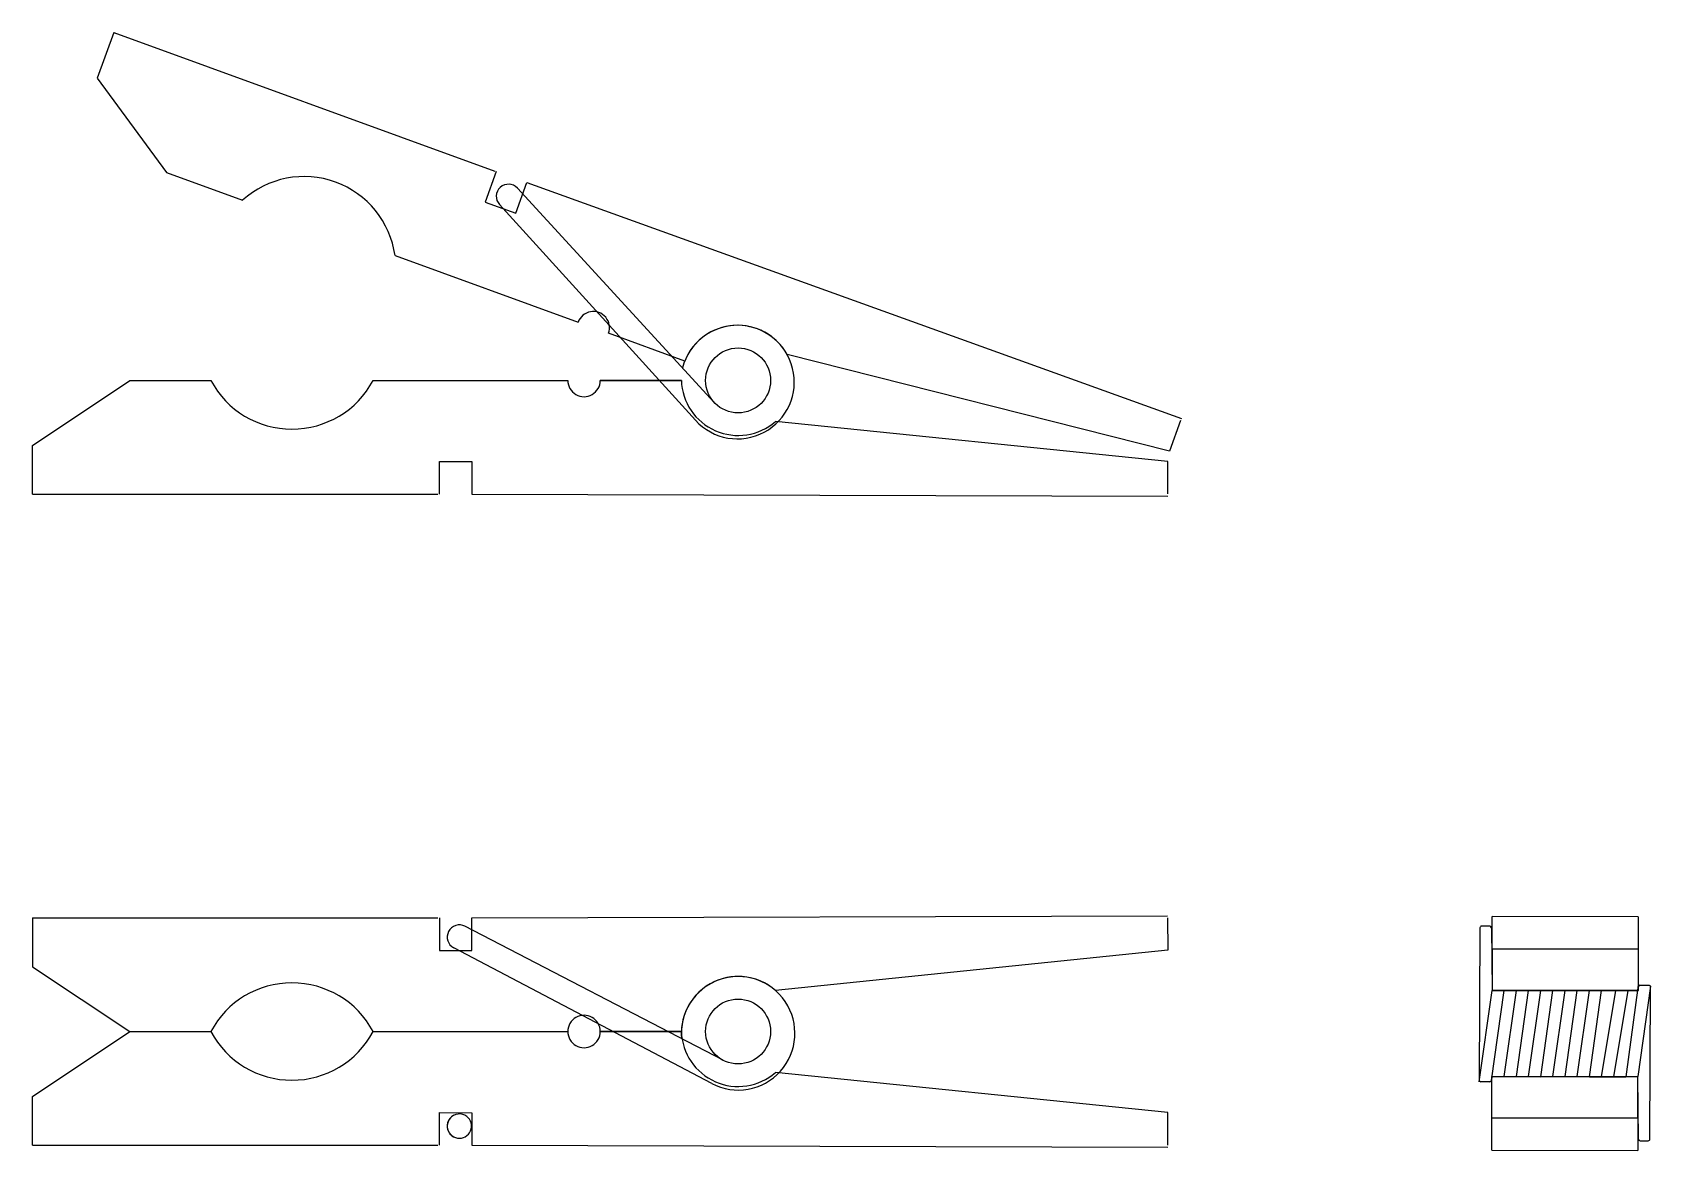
# Model space of a CAD drawing. Header units: inches. Extents: x 62.9 to 162.6, y 47.4 to 116.4.
import ezdxf

# ---------------------------------------------------------------- set-up
doc = ezdxf.new("R2010")
doc.units = ezdxf.units.IN
doc.header["$MEASUREMENT"] = 0
doc.layers.add('madera', color=1, linetype='Continuous')
doc.layers.add('muelle', color=3, linetype='Continuous')

msp = doc.modelspace()

# ---------------------------------------------------------------- linework, layer by layer
at = {"layer": 'madera'}
for p, q in [((67.914, 116.354), (66.888, 113.535)), ((67.914, 116.354), (91.407, 107.807)), ((66.888, 113.535), (71.159, 107.725)), ((91.494, 107.775), (90.813, 105.895)), ((71.159, 107.725), (75.858, 106.015)), ((92.693, 105.213), (93.377, 107.092)), ((93.377, 107.092), (133.719, 92.553)), ((90.813, 105.895), (92.693, 105.213)), ((85.255, 102.596), (96.533, 98.493)), ((103.111, 96.099), (98.413, 97.808)), ((132.996, 90.547), (109.422, 96.497)), ((62.899, 90.898), (68.899, 94.899)), ((68.899, 94.899), (73.899, 94.899)), ((83.899, 94.9), (95.901, 94.902)), ((97.901, 94.902), (102.901, 94.903)), ((102.901, 94.903), (97.901, 94.903)), ((97.901, 94.902), (102.901, 94.903)), ((132.884, 89.907), (108.696, 92.372)), ((133.675, 92.428), (132.996, 90.547)), ((62.9, 87.898), (62.899, 90.898)), ((87.992, 87.901), (87.995, 89.901)), ((87.995, 89.901), (89.995, 89.899)), ((89.995, 89.899), (89.995, 87.899)), ((132.878, 87.907), (132.884, 89.907)), ((62.9, 87.898), (87.9, 87.901)), ((89.995, 87.899), (132.877, 87.774)), ((89.993, 61.778), (132.876, 61.913)), ((161.876, 61.844), (152.876, 61.872)), ((152.876, 59.844), (152.876, 61.872)), ((161.876, 61.844), (161.876, 59.844)), ((62.898, 61.772), (87.898, 61.775)), ((62.898, 61.772), (62.898, 58.772)), ((87.991, 61.775), (87.993, 59.775)), ((89.993, 59.778), (89.993, 61.778)), ((132.876, 61.781), (132.882, 59.781)), ((87.993, 59.775), (89.993, 59.778)), ((132.882, 59.781), (108.695, 57.309)), ((161.876, 59.844), (152.876, 59.844)), ((152.876, 59.844), (152.876, 57.309)), ((161.876, 59.844), (161.876, 57.309)), ((62.898, 58.772), (68.899, 54.773)), ((161.876, 57.309), (152.876, 57.309)), ((152.876, 57.309), (153.626, 57.309)), ((153.626, 57.309), (154.376, 57.306)), ((154.376, 57.306), (155.126, 57.304)), ((155.126, 57.304), (155.876, 57.301)), ((155.876, 57.301), (156.626, 57.306)), ((155.876, 57.301), (155.876, 57.301)), ((156.626, 57.306), (157.376, 57.304)), ((157.376, 57.304), (158.126, 57.303)), ((158.126, 57.303), (158.876, 57.303)), ((158.876, 57.303), (159.626, 57.302)), ((159.626, 57.302), (160.126, 57.305)), ((160.126, 57.305), (160.876, 57.302)), ((160.876, 57.302), (161.626, 57.302)), ((161.626, 57.302), (161.898, 57.302)), ((161.876, 57.309), (161.884, 57.528)), ((62.899, 50.772), (68.899, 54.773)), ((68.899, 54.773), (73.899, 54.773)), ((68.899, 54.773), (73.899, 54.773)), ((83.899, 54.775), (95.901, 54.776)), ((83.899, 54.775), (95.901, 54.776)), ((102.901, 54.777), (97.901, 54.777)), ((97.901, 54.776), (102.901, 54.777)), ((97.901, 54.776), (102.901, 54.777)), ((102.901, 54.777), (97.901, 54.776)), ((132.884, 49.781), (108.696, 52.247)), ((152.851, 51.997), (152.843, 51.778)), ((152.851, 51.997), (161.851, 51.997)), ((152.851, 49.463), (152.851, 51.997)), ((152.874, 51.997), (152.874, 51.997)), ((152.874, 51.997), (153.624, 51.994)), ((153.624, 51.994), (154.374, 51.993)), ((154.374, 51.993), (155.124, 51.995)), ((155.124, 51.995), (155.874, 51.992)), ((155.874, 51.992), (156.624, 51.995)), ((156.624, 51.995), (157.374, 51.996)), ((157.374, 51.996), (158.124, 51.993)), ((158.124, 51.993), (158.874, 51.991)), ((158.874, 51.991), (159.624, 51.991)), ((159.624, 51.991), (160.374, 51.992)), ((160.374, 51.992), (161.124, 51.992)), ((161.124, 51.992), (161.851, 51.997)), ((161.851, 49.463), (161.851, 51.997)), ((62.9, 47.772), (62.899, 50.772)), ((87.992, 47.775), (87.995, 49.775)), ((87.995, 49.775), (89.995, 49.773)), ((89.995, 49.773), (89.995, 47.773)), ((132.878, 47.781), (132.884, 49.781)), ((152.851, 47.463), (152.851, 49.463)), ((152.851, 49.463), (161.851, 49.463)), ((161.851, 49.463), (161.851, 47.434)), ((62.9, 47.772), (87.9, 47.775)), ((89.995, 47.773), (132.877, 47.649)), ((152.851, 47.463), (161.851, 47.434))]:
    msp.add_line(p, q, dxfattribs=at)
for centre, radius, start, end in [((79.644, 101.799), 5.667, 8.08291, 131.91709), ((97.473, 98.151), 1, 339.96457, 160.0496), ((106.361, 94.8), 3.5, 28.99718, 158.20582), ((78.898, 97.567), 5.667, 208.09708, 331.93126), ((96.901, 94.901), 1, 179.96457, 0.0496), ((106.399, 95.013), 3.5, 181.80835, 311.01699), ((106.399, 54.667), 3.5, 48.99718, 178.20582), ((78.899, 52.107), 5.667, 28.08291, 151.91709), ((161.984, 57.524), 0.1, 90, 177.99952), ((96.901, 54.777), 1, 359.96457, 180.0496), ((78.898, 57.441), 5.667, 208.09708, 331.93126), ((96.901, 54.776), 1, 179.96457, 0.0496), ((106.399, 54.888), 3.5, 181.80835, 311.01699)]:
    msp.add_arc(centre, radius, start, end, dxfattribs=at)
at = {"layer": 'muelle'}
for p, q in [((104.926, 93.55), (92.797, 106.753)), ((103.771, 92.446), (91.69, 105.742)), ((105.478, 53.002), (89.564, 61.261)), ((152.126, 61.166), (152.081, 51.782)), ((152.73, 61.262), (152.226, 61.266)), ((152.829, 61.162), (152.876, 57.309)), ((104.77, 51.57), (88.87, 59.931)), ((152.081, 51.682), (152.876, 57.309)), ((152.839, 51.752), (153.626, 57.309)), ((153.624, 51.994), (154.376, 57.306)), ((154.374, 51.993), (155.126, 57.304)), ((155.124, 51.995), (155.876, 57.301)), ((155.874, 51.992), (156.626, 57.306)), ((156.624, 51.995), (157.376, 57.304)), ((157.374, 51.996), (158.126, 57.303)), ((158.124, 51.993), (158.876, 57.303)), ((158.874, 51.991), (159.626, 57.302)), ((159.624, 51.991), (160.501, 57.303)), ((160.374, 51.992), (161.251, 57.302)), ((161.887, 57.624), (161.124, 51.992)), ((162.638, 57.564), (161.851, 51.997)), ((161.984, 57.624), (162.546, 57.624)), ((162.601, 48.14), (162.646, 57.524)), ((161.898, 48.144), (161.851, 51.997)), ((152.743, 51.682), (152.181, 51.682)), ((161.997, 48.044), (162.501, 48.041))]:
    msp.add_line(p, q, dxfattribs=at)
for centre in [(106.399, 94.903), (106.399, 54.777)]:
    msp.add_circle(centre, 2, dxfattribs=at)
for centre, radius, start, end in [((92.245, 106.246), 0.75, 42.5714, 222.26012), ((106.361, 94.8), 3.5, 222.26012, 165.49574), ((89.219, 60.595), 0.75, 62.5714, 242.26012), ((152.226, 61.166), 0.1, 89.59869, 179.73042), ((152.729, 61.162), 0.1, 0, 89.59869), ((106.399, 54.667), 3.5, 242.26012, 185.49574), ((162.546, 57.524), 0.1, 359.73042, 90), ((152.181, 51.782), 0.1, 179.73042, 270), ((152.743, 51.782), 0.1, 270, 357.99952), ((89.219, 48.946), 0.75, 62.5714, 242.26012), ((89.219, 48.946), 0.75, 117.73988, 62.5714), ((161.998, 48.144), 0.1, 180, 269.59869), ((162.501, 48.141), 0.1, 269.59869, 359.73042)]:
    msp.add_arc(centre, radius, start, end, dxfattribs=at)

doc.saveas('drawing.dxf')
